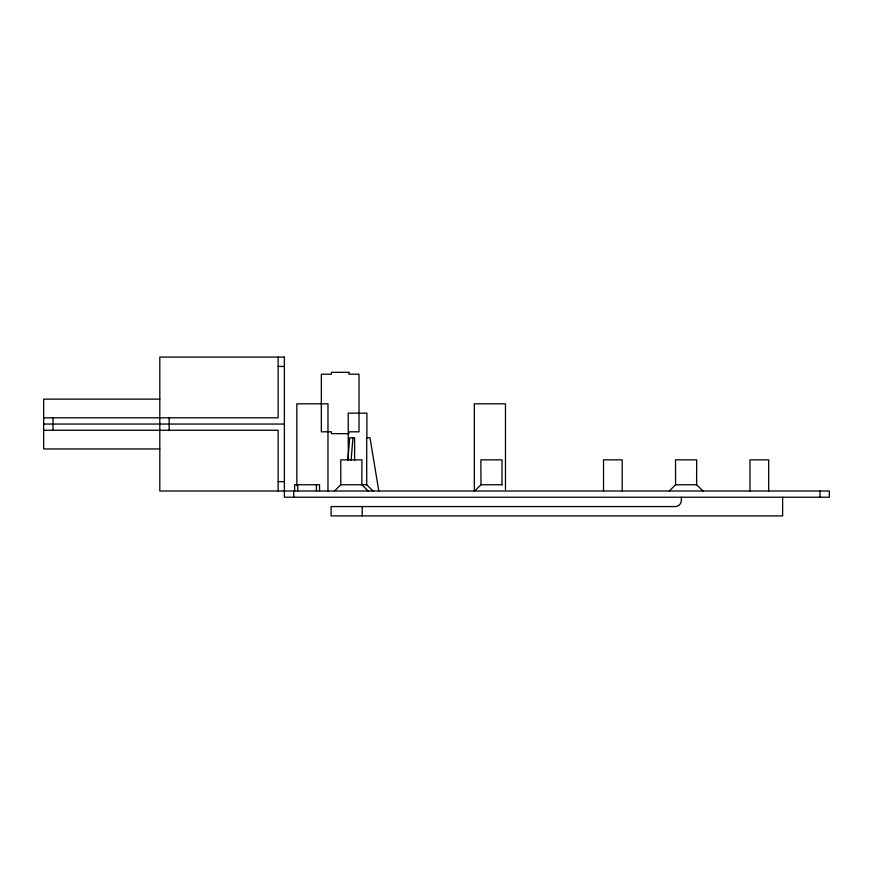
<?xml version="1.0" encoding="UTF-8"?>
<svg xmlns="http://www.w3.org/2000/svg" width="873" height="873" viewBox="0 0 873 873"><rect width="100%" height="100%" fill="white"/><g stroke="black" fill="none" stroke-linecap="round" stroke-linejoin="round"><path stroke-width="1.31" d="M501.975 484.766L502.051 459.853L480.881 459.853L480.958 484.766L474.65 490.997M702.918 490.997L696.61 484.766L696.687 459.853L675.516 459.853L675.593 484.766L669.285 490.997M347.847 460.398L349.713 437.777L354.602 437.777L354.602 460.606M351.088 460.398L352.954 437.777M334.512 490.997L340.819 484.766L340.743 459.853L361.913 459.853L361.837 484.766L368.144 490.997M278.149 366.431L284.38 366.431M159.814 399.136L43.65 399.136L43.65 448.951L159.814 448.951M43.65 417.818L278.149 417.818L278.149 357.09M43.65 424.049L284.38 424.049M43.65 430.269L278.149 430.269L278.149 490.997M278.149 481.656L284.38 481.656M340.743 484.766L366.715 484.766L373.011 490.997M480.881 484.766L502.051 484.766M675.516 484.766L696.687 484.766M378.806 490.997L369.999 437.777L366.715 437.777L366.715 484.766M348.305 460.442L348.218 413.147L366.9 413.147L366.9 437.777M820.009 490.997L820.009 497.228M782.634 497.228L782.634 515.91L331.085 515.91L331.085 506.569L675.145 506.569A6.231 6.231 0 0 0 681.376 500.338L681.376 497.228M768.677 490.997L768.677 459.853L749.983 459.853L749.983 490.997M622.209 490.997L622.209 459.853L603.527 459.853L603.527 490.997M505.478 489.633L505.478 403.806L474.334 403.806L474.334 490.997M362.23 506.569L362.23 515.91M327.975 490.997L327.975 403.806L296.831 403.806L296.831 485.552M319.54 490.997L319.54 484.766L294.627 484.766L294.627 490.997M316.408 484.766L316.408 490.997M297.726 484.766L297.726 490.997M293.721 490.997L293.721 497.228M169.155 417.818L169.155 430.269M52.991 417.818L52.991 430.269M284.38 357.09L159.814 357.09L159.814 490.997L829.35 490.997L829.35 497.228L284.38 497.228L284.38 357.09M348.905 372.324L331.467 372.324L331.467 374.201L321.34 374.201L321.34 431.808L331.467 431.808L331.467 433.674L348.905 433.674L348.905 431.808L359.021 431.808L359.021 374.201L348.905 374.201L348.905 372.324"/></g></svg>
